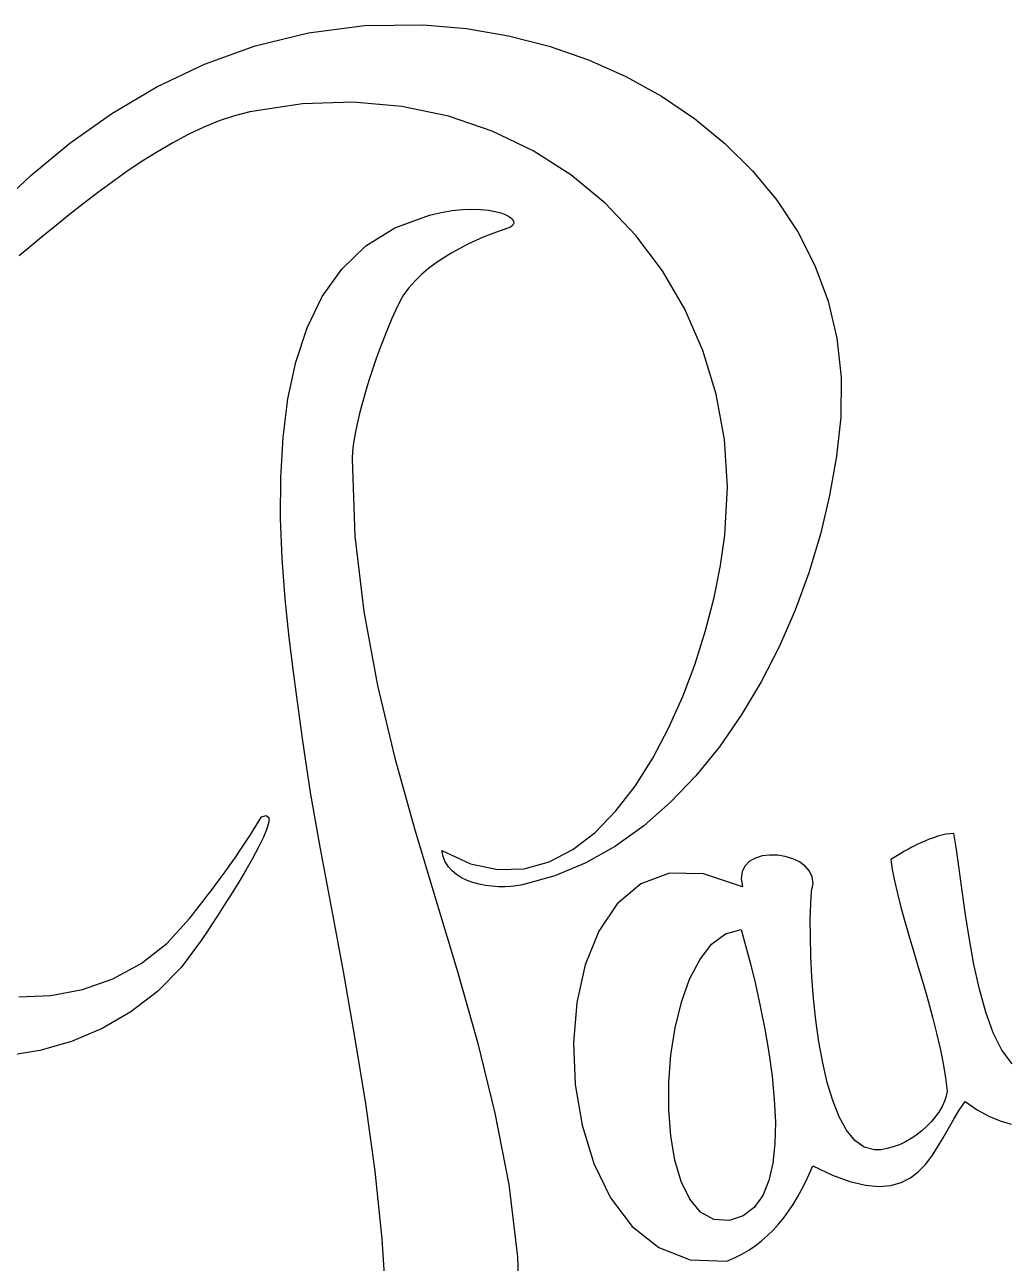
# Model space of a CAD drawing. Extents: x 23 to 503, y 214 to 344.
# Drawn here: x 176.7 to 230.9, y 262.5 to 330.6 of the extents above; entities that cross this region are included whole.
import ezdxf

# ---------------------------------------------------------------- set-up
doc = ezdxf.new("R2010")
doc.units = 0
doc.layers.add('Layer_1', color=7, linetype='CONTINUOUS')

msp = doc.modelspace()

# ---------------------------------------------------------------- linework, layer by layer
at = {"layer": 'Layer_1', "color": 1}
for points in [[(175.049239, 320.450227), (177.04207, 322.327098), (179.19387, 324.102611), (181.503949, 325.740186), (183.971613, 327.20324), (186.59617, 328.455187), (189.376928, 329.45944), (192.313193, 330.179426), (195.404277, 330.578553), (198.649488, 330.620243), (201.011615, 330.415082), (203.321926, 330.018991), (205.565028, 329.440199), (207.725524, 328.686922), (209.788021, 327.767383), (211.737123, 326.689805), (213.55744, 325.462406), (215.233572, 324.093412), (216.750127, 322.591043), (218.091712, 320.963522), (219.242931, 319.219069), (220.188392, 317.365906), (220.912696, 315.412256), (221.400452, 313.366339), (221.636263, 311.236378), (221.604738, 309.030594), (221.370601, 306.881089), (220.997247, 304.726661), (220.489941, 302.583827), (219.853959, 300.469105), (219.094572, 298.399011), (218.21705, 296.390061), (217.226665, 294.458773), (216.128687, 292.621663), (214.928391, 290.895248), (213.631046, 289.296045), (212.241923, 287.840571), (210.766293, 286.545343), (209.209428, 285.426876), (207.576601, 284.501689), (205.873079, 283.786298), (204.104138, 283.297219), (203.79263, 283.243571), (203.462639, 283.20713), (203.119081, 283.189113), (202.766868, 283.190722), (202.410909, 283.213201), (202.056114, 283.257753), (201.707397, 283.325595), (201.36967, 283.417943), (201.047841, 283.536014), (200.746823, 283.681023), (200.471529, 283.854188), (200.226868, 284.056725), (200.017753, 284.289849), (199.849094, 284.554779), (199.725802, 284.85273), (199.652788, 285.184919), (201.228156, 284.457453), (202.741005, 284.133859), (204.187541, 284.179371), (205.563972, 284.559223), (206.866498, 285.23865), (208.091323, 286.182886), (209.234656, 287.357164), (210.292699, 288.72672), (211.261655, 290.256786), (212.137729, 291.912598), (212.917126, 293.659389), (213.596048, 295.462394), (214.170703, 297.286847), (214.637295, 299.097981), (214.992026, 300.861032), (215.231102, 302.541233)], [(175.049239, 320.450227), (177.04207, 322.327098), (179.19387, 324.102611), (181.503949, 325.740186), (183.971613, 327.20324), (186.59617, 328.455187), (189.376928, 329.45944), (192.313193, 330.179426), (195.404277, 330.578553), (198.649488, 330.620243), (201.011615, 330.415082), (203.321926, 330.018991), (205.565028, 329.440199), (207.725524, 328.686922), (209.788021, 327.767383), (211.737123, 326.689805), (213.55744, 325.462406), (215.233572, 324.093412), (216.750127, 322.591043), (218.091712, 320.963522), (219.242931, 319.219069), (220.188392, 317.365906), (220.912696, 315.412256), (221.400452, 313.366339), (221.636263, 311.236378), (221.604738, 309.030594), (221.370601, 306.881089), (220.997247, 304.726661), (220.489941, 302.583827), (219.853959, 300.469105), (219.094572, 298.399011), (218.21705, 296.390061), (217.226665, 294.458773), (216.128687, 292.621663), (214.928391, 290.895248), (213.631046, 289.296045), (212.241923, 287.840571), (210.766293, 286.545343), (209.209428, 285.426876), (207.576601, 284.501689), (205.873079, 283.786298), (204.104138, 283.297219), (203.79263, 283.243571), (203.462639, 283.20713), (203.119081, 283.189113), (202.766868, 283.190722), (202.410909, 283.213201), (202.056114, 283.257753), (201.707397, 283.325595), (201.36967, 283.417943), (201.047841, 283.536014), (200.746823, 283.681023), (200.471529, 283.854188), (200.226868, 284.056725), (200.017753, 284.289849), (199.849094, 284.554779), (199.725802, 284.85273), (199.652788, 285.184919), (201.228156, 284.457453), (202.741005, 284.133859), (204.187541, 284.179371), (205.563972, 284.559223), (206.866498, 285.23865), (208.091323, 286.182886), (209.234656, 287.357164), (210.292699, 288.72672), (211.261655, 290.256786), (212.137729, 291.912598), (212.917126, 293.659389), (213.596048, 295.462394), (214.170703, 297.286847), (214.637295, 299.097981), (214.992026, 300.861032), (215.231102, 302.541233)], [(215.231235, 302.541234), (215.371578, 305.203455), (215.207396, 307.796223), (214.753241, 310.29994), (214.023665, 312.695011), (213.033223, 314.96184), (211.796469, 317.080831), (210.327951, 319.032387), (208.642229, 320.796911), (206.753849, 322.354809), (204.677371, 323.686483), (202.427343, 324.772337), (200.018323, 325.592776), (197.464858, 326.128202), (194.781506, 326.35902), (191.982818, 326.265636), (189.083346, 325.828448), (188.247864, 325.617022), (187.40385, 325.334613), (186.554367, 324.988335), (185.702473, 324.585303), (184.851229, 324.132629), (184.003699, 323.637425), (183.162942, 323.106805), (182.332018, 322.547879), (181.513988, 321.967763), (180.711912, 321.373568), (179.928853, 320.772406), (179.167872, 320.171392), (178.432025, 319.577637), (177.724379, 318.998254), (177.047991, 318.440357), (176.405924, 317.911057)], [(215.231235, 302.541234), (215.371578, 305.203455), (215.207396, 307.796223), (214.753241, 310.29994), (214.023665, 312.695011), (213.033223, 314.96184), (211.796469, 317.080831), (210.327951, 319.032387), (208.642229, 320.796911), (206.753849, 322.354809), (204.677371, 323.686483), (202.427343, 324.772337), (200.018323, 325.592776), (197.464858, 326.128202), (194.781506, 326.35902), (191.982818, 326.265636), (189.083346, 325.828448), (188.247864, 325.617022), (187.40385, 325.334613), (186.554367, 324.988335), (185.702473, 324.585303), (184.851229, 324.132629), (184.003699, 323.637425), (183.162942, 323.106805), (182.332018, 322.547879), (181.513988, 321.967763), (180.711912, 321.373568), (179.928853, 320.772406), (179.167872, 320.171392), (178.432025, 319.577637), (177.724379, 318.998254), (177.047991, 318.440357), (176.405924, 317.911057)], [(196.612027, 260.132556), (196.378003, 263.822231), (195.985821, 267.545388), (195.473472, 271.262425), (194.878954, 274.933742), (194.240257, 278.519738), (193.595379, 281.980811), (192.982314, 285.277359), (192.439053, 288.369783), (192.003593, 291.218479), (191.764669, 292.957022), (191.510008, 294.862424), (191.262254, 296.900919), (191.044048, 299.038736), (190.878037, 301.242108), (190.786862, 303.477266), (190.793156, 305.710442), (190.919583, 307.907867), (191.18878, 310.035773), (191.623388, 312.060391), (192.24605, 313.947953), (193.07941, 315.66469), (194.146114, 317.176834), (195.468799, 318.450616), (197.070116, 319.452268), (198.972706, 320.148021), (199.619991, 320.294881), (200.227901, 320.394911), (200.793988, 320.452623), (201.315805, 320.472533), (201.790907, 320.459156), (202.216842, 320.417005), (202.591165, 320.350594), (202.911425, 320.264439), (203.175179, 320.163055), (203.379973, 320.050954), (203.523362, 319.932652), (203.602898, 319.812664), (203.616134, 319.695503), (203.560621, 319.585684), (203.433911, 319.487722), (203.233556, 319.406131), (202.970071, 319.321816), (202.660202, 319.21307), (202.310853, 319.080291), (201.928933, 318.923878), (201.521348, 318.74423), (201.095, 318.541743), (200.6568, 318.316819), (200.213646, 318.069853), (199.772448, 317.801245), (199.340112, 317.511394), (198.923543, 317.200697), (198.529646, 316.869554), (198.165325, 316.518363), (197.837487, 316.147521), (197.553038, 315.757428), (197.318884, 315.348481), (197.119446, 314.929736), (196.911237, 314.463081), (196.697202, 313.955357), (196.480292, 313.413407), (196.263449, 312.844072), (196.049621, 312.254196), (195.841755, 311.650618), (195.642792, 311.040183), (195.455684, 310.42973), (195.283373, 309.826103), (195.128809, 309.236144), (194.994934, 308.666694), (194.884695, 308.124595), (194.801038, 307.616689), (194.746914, 307.149819), (194.725267, 306.730826), (194.870307, 302.478353), (195.356198, 298.326929), (196.114817, 294.260315), (197.078052, 290.262277), (198.177788, 286.316576), (199.345908, 282.406977), (200.5143, 278.517242), (201.614842, 274.631134), (202.579422, 270.732418), (203.339923, 266.804857), (203.828229, 262.832212), (203.976224, 258.798249)], [(196.612027, 260.132556), (196.378003, 263.822231), (195.985821, 267.545388), (195.473472, 271.262425), (194.878954, 274.933742), (194.240257, 278.519738), (193.595379, 281.980811), (192.982314, 285.277359), (192.439053, 288.369783), (192.003593, 291.218479), (191.764669, 292.957022), (191.510008, 294.862424), (191.262254, 296.900919), (191.044048, 299.038736), (190.878037, 301.242108), (190.786862, 303.477266), (190.793156, 305.710442), (190.919583, 307.907867), (191.18878, 310.035773), (191.623388, 312.060391), (192.24605, 313.947953), (193.07941, 315.66469), (194.146114, 317.176834), (195.468799, 318.450616), (197.070116, 319.452268), (198.972706, 320.148021), (199.619991, 320.294881), (200.227901, 320.394911), (200.793988, 320.452623), (201.315805, 320.472533), (201.790907, 320.459156), (202.216842, 320.417005), (202.591165, 320.350594), (202.911425, 320.264439), (203.175179, 320.163055), (203.379973, 320.050954), (203.523362, 319.932652), (203.602898, 319.812664), (203.616134, 319.695503), (203.560621, 319.585684), (203.433911, 319.487722), (203.233556, 319.406131), (202.970071, 319.321816), (202.660202, 319.21307), (202.310853, 319.080291), (201.928933, 318.923878), (201.521348, 318.74423), (201.095, 318.541743), (200.6568, 318.316819), (200.213646, 318.069853), (199.772448, 317.801245), (199.340112, 317.511394), (198.923543, 317.200697), (198.529646, 316.869554), (198.165325, 316.518363), (197.837487, 316.147521), (197.553038, 315.757428), (197.318884, 315.348481), (197.119446, 314.929736), (196.911237, 314.463081), (196.697202, 313.955357), (196.480292, 313.413407), (196.263449, 312.844072), (196.049621, 312.254196), (195.841755, 311.650618), (195.642792, 311.040183), (195.455684, 310.42973), (195.283373, 309.826103), (195.128809, 309.236144), (194.994934, 308.666694), (194.884695, 308.124595), (194.801038, 307.616689), (194.746914, 307.149819), (194.725267, 306.730826), (194.870307, 302.478353), (195.356198, 298.326929), (196.114817, 294.260315), (197.078052, 290.262277), (198.177788, 286.316576), (199.345908, 282.406977), (200.5143, 278.517242), (201.614842, 274.631134), (202.579422, 270.732418), (203.339923, 266.804857), (203.828229, 262.832212), (203.976224, 258.798249)], [(176.374724, 277.126972), (178.147243, 277.208216), (179.884581, 277.539339), (181.551518, 278.12436), (183.112847, 278.9673), (184.533354, 280.072175), (185.777827, 281.443007), (185.933972, 281.646357), (186.108253, 281.870703), (186.299371, 282.115734), (186.506036, 282.381136), (186.726954, 282.6666), (186.960823, 282.971813), (187.206357, 283.296463), (187.462253, 283.640239), (187.72722, 284.002829), (187.999963, 284.383923), (188.279185, 284.783207), (188.563591, 285.200371), (188.85189, 285.635103), (189.142782, 286.087091), (189.434975, 286.556024), (189.727174, 287.04159), (189.999614, 287.104753), (190.130464, 287.001639), (190.136391, 286.753916), (190.034029, 286.383252), (189.840043, 285.911314), (189.571094, 285.35977), (189.243832, 284.750289), (188.874916, 284.104539), (188.480999, 283.444186), (188.078742, 282.7909), (187.684797, 282.166348), (187.315819, 281.592199), (186.988467, 281.090119), (186.719393, 280.681777), (186.525258, 280.388841), (186.422713, 280.232979), (185.308268, 278.740587), (184.008468, 277.432176), (182.55232, 276.31446), (180.968828, 275.394158), (179.287001, 274.677986), (177.535846, 274.172661), (175.744364, 273.884899)], [(176.374724, 277.126972), (178.147243, 277.208216), (179.884581, 277.539339), (181.551518, 278.12436), (183.112847, 278.9673), (184.533354, 280.072175), (185.777827, 281.443007), (185.933972, 281.646357), (186.108253, 281.870703), (186.299371, 282.115734), (186.506036, 282.381136), (186.726954, 282.6666), (186.960823, 282.971813), (187.206357, 283.296463), (187.462253, 283.640239), (187.72722, 284.002829), (187.999963, 284.383923), (188.279185, 284.783207), (188.563591, 285.200371), (188.85189, 285.635103), (189.142782, 286.087091), (189.434975, 286.556024), (189.727174, 287.04159), (189.999614, 287.104753), (190.130464, 287.001639), (190.136391, 286.753916), (190.034029, 286.383252), (189.840043, 285.911314), (189.571094, 285.35977), (189.243832, 284.750289), (188.874916, 284.104539), (188.480999, 283.444186), (188.078742, 282.7909), (187.684797, 282.166348), (187.315819, 281.592199), (186.988467, 281.090119), (186.719393, 280.681777), (186.525258, 280.388841), (186.422713, 280.232979), (185.308268, 278.740587), (184.008468, 277.432176), (182.55232, 276.31446), (180.968828, 275.394158), (179.287001, 274.677986), (177.535846, 274.172661), (175.744364, 273.884899)], [(231.044866, 273.450522), (230.481477, 274.195874), (229.997793, 275.159258), (229.585334, 276.295091), (229.235612, 277.557791), (228.940148, 278.901778), (228.690455, 280.281469), (228.478052, 281.651283), (228.294458, 282.965637), (228.131184, 284.178951), (227.979752, 285.245642), (227.831675, 286.120128), (227.61877, 286.105769), (227.398893, 286.073712), (227.17344, 286.025609), (226.94381, 285.963109), (226.711397, 285.887864), (226.477599, 285.801525), (226.243811, 285.70574), (226.01143, 285.602162), (225.781853, 285.492441), (225.556473, 285.378227), (225.33669, 285.261171), (225.123897, 285.142923), (224.919492, 285.025134), (224.724874, 284.909454), (224.541436, 284.797535), (224.370573, 284.691026), (224.443967, 284.137609), (224.563988, 283.510842), (224.724067, 282.819486), (224.917638, 282.072301), (225.138127, 281.27805), (225.378964, 280.445493), (225.633582, 279.583391), (225.895411, 278.700506), (226.15788, 277.805599), (226.41442, 276.907432), (226.658464, 276.014765), (226.883437, 275.136359), (227.082773, 274.280977), (227.249903, 273.457378), (227.378254, 272.674325), (227.461259, 271.940579), (227.406815, 271.665046), (227.312883, 271.384304), (227.182353, 271.101565), (227.018119, 270.820035), (226.823078, 270.542925), (226.60012, 270.273443), (226.35214, 270.014799), (226.08203, 269.770201), (225.792685, 269.54286), (225.486996, 269.335983), (225.167856, 269.15278), (224.838164, 268.996461), (224.500807, 268.870233), (224.15868, 268.777307), (223.81468, 268.720892), (223.471695, 268.704184), (222.892377, 268.854308), (222.375103, 269.2274), (221.916924, 269.796831), (221.514896, 270.535977), (221.166072, 271.418211), (220.867506, 272.416906), (220.616252, 273.505437), (220.409364, 274.657177), (220.243894, 275.845499), (220.1169, 277.043778), (220.025431, 278.225387), (219.966546, 279.363701), (219.937293, 280.432091), (219.934753, 281.403934), (219.955948, 282.252601), (219.997926, 282.951467), (220.08498, 283.361482), (220.044287, 283.729322), (219.893967, 284.052716), (219.652133, 284.32939), (219.336897, 284.557073), (218.966378, 284.733492), (218.558691, 284.856375), (218.131952, 284.923451), (217.704272, 284.932445), (217.293771, 284.881089), (216.91856, 284.767107), (216.596756, 284.588229), (216.346476, 284.342181), (216.185832, 284.026692), (216.132941, 283.63949), (216.205918, 283.178302), (214.057433, 283.902153), (212.19261, 283.92855), (210.610504, 283.349492), (209.310159, 282.256986), (208.290634, 280.743033), (207.55098, 278.899638), (207.090247, 276.818802), (206.907488, 274.59253), (207.001759, 272.312825), (207.372108, 270.071689), (208.017587, 267.961127), (208.93725, 266.073139), (210.13015, 264.499733), (211.595341, 263.332908), (213.331868, 262.664668), (215.33879, 262.587018), (215.759727, 262.765148), (216.16107, 262.966604), (216.54343, 263.190657), (216.907415, 263.436583), (217.253642, 263.703655), (217.582722, 263.991149), (217.895263, 264.298334), (218.191879, 264.624484), (218.473184, 264.968877), (218.739788, 265.330782), (218.992303, 265.709473), (219.23134, 266.104223), (219.457513, 266.514306), (219.671429, 266.939), (219.873706, 267.37757), (220.064954, 267.829295), (221.151473, 267.316506), (222.114615, 266.966841), (222.964748, 266.766325), (223.712241, 266.700962), (224.367463, 266.756775), (224.94078, 266.919775), (225.442566, 267.175979), (225.883185, 267.511397), (226.27301, 267.912051), (226.622407, 268.363951), (226.941747, 268.853111), (227.241396, 269.365549), (227.531727, 269.887278), (227.823104, 270.404313), (228.125901, 270.90267), (228.450481, 271.368362), (229.108881, 270.91879), (229.752279, 270.565966), (230.379067, 270.304139), (230.987625, 270.127554)], [(231.044866, 273.450522), (230.481477, 274.195874), (229.997793, 275.159258), (229.585334, 276.295091), (229.235612, 277.557791), (228.940148, 278.901778), (228.690455, 280.281469), (228.478052, 281.651283), (228.294458, 282.965637), (228.131184, 284.178951), (227.979752, 285.245642), (227.831675, 286.120128), (227.61877, 286.105769), (227.398893, 286.073712), (227.17344, 286.025609), (226.94381, 285.963109), (226.711397, 285.887864), (226.477599, 285.801525), (226.243811, 285.70574), (226.01143, 285.602162), (225.781853, 285.492441), (225.556473, 285.378227), (225.33669, 285.261171), (225.123897, 285.142923), (224.919492, 285.025134), (224.724874, 284.909454), (224.541436, 284.797535), (224.370573, 284.691026), (224.443967, 284.137609), (224.563988, 283.510842), (224.724067, 282.819486), (224.917638, 282.072301), (225.138127, 281.27805), (225.378964, 280.445493), (225.633582, 279.583391), (225.895411, 278.700506), (226.15788, 277.805599), (226.41442, 276.907432), (226.658464, 276.014765), (226.883437, 275.136359), (227.082773, 274.280977), (227.249903, 273.457378), (227.378254, 272.674325), (227.461259, 271.940579), (227.406815, 271.665046), (227.312883, 271.384304), (227.182353, 271.101565), (227.018119, 270.820035), (226.823078, 270.542925), (226.60012, 270.273443), (226.35214, 270.014799), (226.08203, 269.770201), (225.792685, 269.54286), (225.486996, 269.335983), (225.167856, 269.15278), (224.838164, 268.996461), (224.500807, 268.870233), (224.15868, 268.777307), (223.81468, 268.720892), (223.471695, 268.704184), (222.892377, 268.854308), (222.375103, 269.2274), (221.916924, 269.796831), (221.514896, 270.535977), (221.166072, 271.418211), (220.867506, 272.416906), (220.616252, 273.505437), (220.409364, 274.657177), (220.243894, 275.845499), (220.1169, 277.043778), (220.025431, 278.225387), (219.966546, 279.363701), (219.937293, 280.432091), (219.934753, 281.403934), (219.955948, 282.252601), (219.997926, 282.951467), (220.08498, 283.361482), (220.044287, 283.729322), (219.893967, 284.052716), (219.652133, 284.32939), (219.336897, 284.557073), (218.966378, 284.733492), (218.558691, 284.856375), (218.131952, 284.923451), (217.704272, 284.932445), (217.293771, 284.881089), (216.91856, 284.767107), (216.596756, 284.588229), (216.346476, 284.342181), (216.185832, 284.026692), (216.132941, 283.63949), (216.205918, 283.178302), (214.057433, 283.902153), (212.19261, 283.92855), (210.610504, 283.349492), (209.310159, 282.256986), (208.290634, 280.743033), (207.55098, 278.899638), (207.090247, 276.818802), (206.907488, 274.59253), (207.001759, 272.312825), (207.372108, 270.071689), (208.017587, 267.961127), (208.93725, 266.073139), (210.13015, 264.499733), (211.595341, 263.332908), (213.331868, 262.664668), (215.33879, 262.587018), (215.759727, 262.765148), (216.16107, 262.966604), (216.54343, 263.190657), (216.907415, 263.436583), (217.253642, 263.703655), (217.582722, 263.991149), (217.895263, 264.298334), (218.191879, 264.624484), (218.473184, 264.968877), (218.739788, 265.330782), (218.992303, 265.709473), (219.23134, 266.104223), (219.457513, 266.514306), (219.671429, 266.939), (219.873706, 267.37757), (220.064954, 267.829295), (221.151473, 267.316506), (222.114615, 266.966841), (222.964748, 266.766325), (223.712241, 266.700962), (224.367463, 266.756775), (224.94078, 266.919775), (225.442566, 267.175979), (225.883185, 267.511397), (226.27301, 267.912051), (226.622407, 268.363951), (226.941747, 268.853111), (227.241396, 269.365549), (227.531727, 269.887278), (227.823104, 270.404313), (228.125901, 270.90267), (228.450481, 271.368362), (229.108881, 270.91879), (229.752279, 270.565966), (230.379067, 270.304139), (230.987625, 270.127554)], [(215.472526, 264.828226), (214.620664, 264.879458), (213.897636, 265.285155), (213.301334, 265.996485), (212.829665, 266.964614), (212.480517, 268.140713), (212.251792, 269.475942), (212.141387, 270.921472), (212.147201, 272.42847), (212.267128, 273.948101), (212.499064, 275.431533), (212.840909, 276.829933), (213.290559, 278.094467), (213.845913, 279.176302), (214.504868, 280.026604), (215.265322, 280.596542), (216.125168, 280.837281), (216.370368, 279.954996), (216.635807, 278.940806), (216.90897, 277.819598), (217.177355, 276.616256), (217.428453, 275.355668), (217.649758, 274.062718), (217.82876, 272.762292), (217.952955, 271.479277), (218.009831, 270.238558), (217.986887, 269.065021), (217.871613, 267.983552), (217.651499, 267.019035), (217.314043, 266.19636), (216.846734, 265.540408), (216.237064, 265.076068), (215.472526, 264.828226)], [(215.472526, 264.828226), (214.620664, 264.879458), (213.897636, 265.285155), (213.301334, 265.996485), (212.829665, 266.964614), (212.480517, 268.140713), (212.251792, 269.475942), (212.141387, 270.921472), (212.147201, 272.42847), (212.267128, 273.948101), (212.499064, 275.431533), (212.840909, 276.829933), (213.290559, 278.094467), (213.845913, 279.176302), (214.504868, 280.026604), (215.265322, 280.596542), (216.125168, 280.837281), (216.370368, 279.954996), (216.635807, 278.940806), (216.90897, 277.819598), (217.177355, 276.616256), (217.428453, 275.355668), (217.649758, 274.062718), (217.82876, 272.762292), (217.952955, 271.479277), (218.009831, 270.238558), (217.986887, 269.065021), (217.871613, 267.983552), (217.651499, 267.019035), (217.314043, 266.19636), (216.846734, 265.540408), (216.237064, 265.076068), (215.472526, 264.828226)]]:
    msp.add_lwpolyline(points, dxfattribs=at)

doc.saveas('drawing.dxf')
